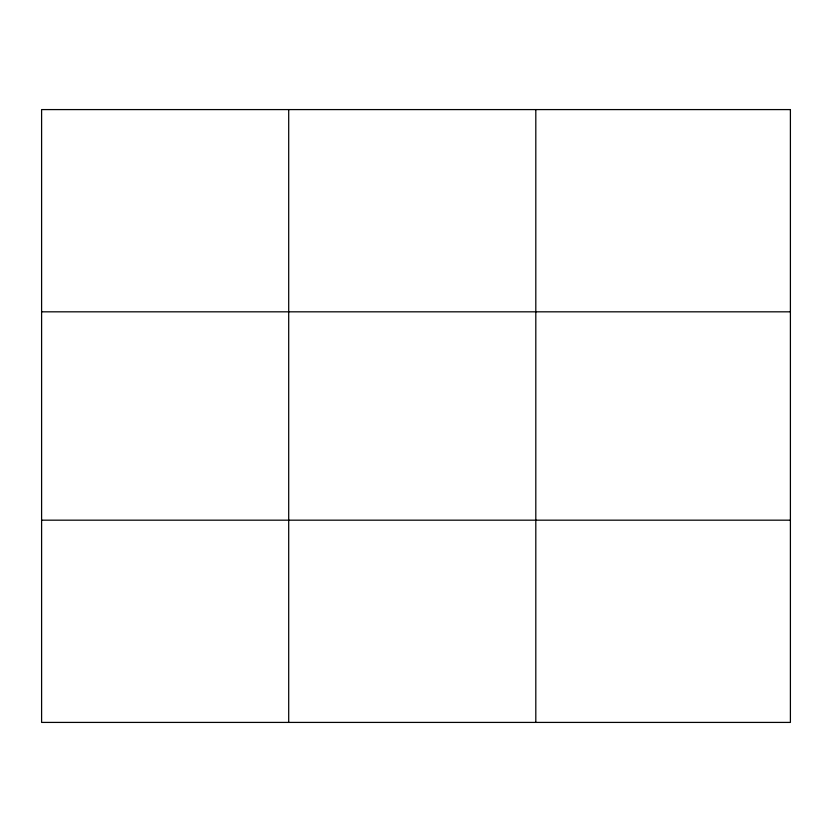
<?xml version="1.0" encoding="UTF-8"?>
<svg xmlns="http://www.w3.org/2000/svg" width="832" height="832" viewBox="0 0 832 832"><rect width="100%" height="100%" fill="white"/><g stroke="black" fill="none" stroke-linecap="round" stroke-linejoin="round"><path stroke-width="1.25" d="M288.704 722.415L288.704 109.585M535.808 722.415L535.808 109.585M41.6 311.823L790.4 311.823M41.6 520.177L790.4 520.177M790.4 109.585L790.4 722.415L41.6 722.415L41.6 109.585L790.4 109.585"/></g></svg>
